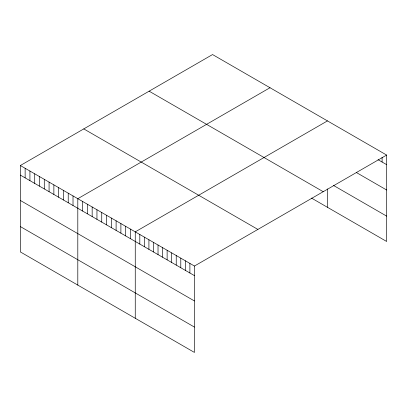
<?xml version="1.0" encoding="UTF-8"?>
<svg xmlns="http://www.w3.org/2000/svg" width="407" height="407" viewBox="0 0 407 407"><rect width="100%" height="100%" fill="white"/><g stroke="black" fill="none" stroke-linecap="round" stroke-linejoin="round"><path stroke-width="0.61" d="M386.65 155.072L194.449 266.041L194.449 352.442L20.35 251.928L20.35 165.522L212.551 54.558L386.65 155.072L386.65 241.478L311.497 198.087M270.004 87.729L77.803 198.692L77.803 285.098M327.457 120.899L135.256 231.863L135.256 318.269M378.047 159.692L386.65 164.657M356.293 172.482L386.65 190.008M333.526 185.455L386.65 216.127M149.125 91.178L323.224 191.692M83.776 128.907L257.875 229.421M20.35 165.522L194.449 266.041M20.35 175.107L194.449 275.625M20.35 200.458L194.449 300.971M20.35 226.577L194.449 327.091M382.097 157.234L382.097 162.027M327.457 188.919L327.457 207.3M189.896 263.41L189.896 272.995M185.343 260.78L185.343 270.365M180.789 258.155L180.789 267.735M176.236 255.525L176.236 265.11M171.683 252.895L171.683 262.479M167.129 250.264L167.129 259.849M162.576 247.639L162.576 257.219M158.023 245.009L158.023 254.594M153.47 242.379L153.47 251.964M148.916 239.748L148.916 249.333M144.363 237.123L144.363 246.703M139.81 234.493L139.81 244.078M130.469 229.1L130.469 238.685M125.682 226.338L125.682 235.918M120.894 223.57L120.894 233.155M116.107 220.808L116.107 230.393M111.315 218.045L111.315 227.625M106.527 215.278L106.527 224.862M101.74 212.515L101.74 222.1M96.952 209.753L96.952 219.332M92.165 206.985L92.165 216.57M87.378 204.222L87.378 213.807M82.59 201.46L82.59 211.04M73.016 195.93L73.016 205.515M68.228 193.167L68.228 202.747M63.441 190.4L63.441 199.985M58.654 187.637L58.654 197.222M53.866 184.875L53.866 194.46M49.074 182.107L49.074 191.692M44.287 179.345L44.287 188.929M39.499 176.582L39.499 186.167M34.712 173.814L34.712 183.399M29.925 171.052L29.925 180.637M25.137 168.289L25.137 177.874"/></g></svg>
